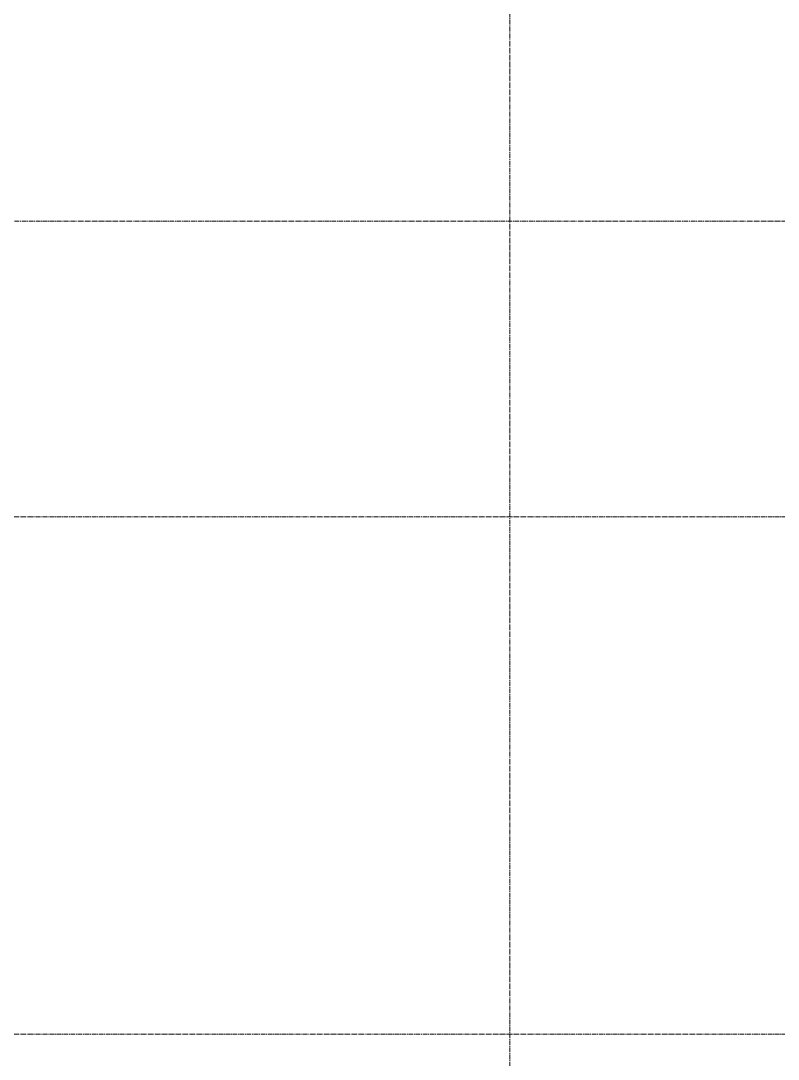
# Model space of a CAD drawing. Header units: millimetres. Extents: x 538266 to 1167394, y 114608 to 637157.
# Drawn here: x 1048649 to 1051723, y 569567 to 573782 of the extents above; entities that cross this region are included whole.
import ezdxf

# ---------------------------------------------------------------- set-up
doc = ezdxf.new("R2010")
doc.units = ezdxf.units.MM
doc.linetypes.add('CENTER2', pattern=[28.575, 19.05, -3.175, 3.175, -3.175])
doc.layers.add('РД_Оси_100', color=7, linetype='Continuous', lineweight=0, true_color=0x525252)
doc.layers.add('ФВ-5', color=7, linetype='Continuous')

# ---------------------------------------------------------------- blocks, each defined once
blk = doc.blocks.new('СОШ_2200_АР_ОСИ_М100_28.05.24')
at = {"layer": 'РД_Оси_100', "color": 251, "linetype": 'CENTER2', "true_color": 0x636466}
for p, q in [((4200, -6155), (4200, 139938.679)), ((119910, 76200), (-5954.958, 76200)), ((-5954.958, 75000), (119910, 75000)), ((-5954.958, 72900), (95715.503, 72900))]:
    blk.add_line(p, q, dxfattribs=at)

msp = doc.modelspace()

# ---------------------------------------------------------------- hatches: boundary and pattern name
at = {"layer": 'ФВ-5'}
h = msp.add_hatch(dxfattribs=at)
h.set_pattern_fill('ANSI31', color=3, scale=300)
h.paths.add_polyline_path([(1091868.7, 587368.7), (1091833.6, 587368.7), (1091833.6, 587418.7), (1090314.2, 587418.7), (1090314.2, 587418.7), (1090313.6, 587418.7), (1086283.6, 587418.7), (1085783.6, 587418.7), (1085503.6, 587418.7), (1081753.6, 587418.5), (1081750.5, 587418.5), (1080283.6, 587418.7), (1079783.6, 587418.7), (1079783.6, 587568.7), (1075033.6, 587568.7), (1075033.6, 587568.7), (1074833.6, 587568.7), (1070833.6, 587568.7), (1070833.6, 587318.7), (1070333.6, 587318.7), (1070333.6, 587318.7), (1070490.6, 587318.8), (1070833.6, 587661.7), (1070833.6, 587768.7), (1070828.3, 587768.7), (1070833.6, 587774), (1070833.6, 587818.7), (1070766.1, 587818.7), (1070333.6, 587386.2), (1070333.6, 587318.7), (1070378.3, 587318.7), (1070378.3, 587318.8), (1070333.6, 587318.7), (1070333.6, 587768.7), (1064991.2, 587768.7), (1064983.6, 587761.2), (1064983.6, 587536.7), (1064983.6, 587536.7), (1064983.6, 587318.7), (1064483.6, 587318.7), (1064483.6, 587568.7), (1059290.8, 587568.7), (1059283.6, 587561.6), (1059283.6, 587318.7), (1058783.6, 587318.7), (1058783.6, 587568.7), (1052983.6, 587568.7), (1052983.6, 587318.9), (1052983.6, 587318.7), (1052483.6, 587318.7), (1052483.6, 587568.7), (1052283.6, 587568.7), (1052283.6, 587568.7), (1051179.6, 587568.7), (1050733.6, 587568.7), (1048403.6, 587568.7), (1048403.6, 587248.7), (1046833.6, 587248.7), (1046833.6, 585468.7), (1052533.6, 585468.7), (1052533.6, 585468.7), (1052933.6, 585468.7), (1058833.6, 585468.7), (1058833.6, 585468.7), (1059233.6, 585468.7), (1059233.6, 585068.7), (1059133.6, 585068.7), (1059133.6, 583828.7), (1059133.6, 579348.7), (1059133.6, 579168.7), (1059233.6, 579168.7), (1059233.6, 578768.7), (1058933.6, 578768.7), (1058933.6, 573168.7), (1059133.6, 573168.7), (1059233.6, 573168.7), (1059233.6, 572768.7), (1059133.6, 572768.7), (1059133.6, 567513.7), (1060053.6, 567513.7), (1060053.6, 567393.7), (1060053.6, 567048.7), (1060053.6, 565743.7), (1060544.6, 565743.7), (1060544.6, 565760.4), (1060964.2, 565760.4), (1063218.7, 565757.5), (1063218.7, 565785.7), (1063638.4, 565785.7), (1063638.4, 565743.7), (1064533.6, 565743.7), (1064533.6, 565743.7), (1064933.6, 565743.7), (1064933.6, 565743.7), (1070433.6, 565743.7), (1070433.6, 565743.7), (1070833.6, 565743.7), (1073833.6, 565743.7), (1073833.6, 565843.7), (1073933.6, 565843.7), (1073933.6, 568248.7), (1071613.6, 568248.7), (1071613.6, 570168.7), (1071613.6, 573588.7), (1073213.6, 573588.7), (1073213.6, 575468.7), (1073213.6, 577188.7), (1073933.6, 577188.7), (1073933.6, 579718.7), (1073833.6, 579718.7), (1073833.6, 580218.7), (1073933.6, 580218.7), (1073933.6, 581663.5), (1074133.6, 581663.5), (1074133.6, 580218.7), (1074233.6, 580218.7), (1074233.6, 580968.7), (1075893.6, 580968.7), (1075893.6, 580368.7), (1090173.6, 580368.7), (1090173.6, 580968.7), (1091833.6, 580968.7), (1091833.6, 580218.7), (1091923.6, 580218.7), (1091923.6, 583768.7), (1091833.6, 583768.7), (1091833.6, 583968.7), (1088483.6, 583968.7), (1087785.3, 583968.7, -0.384338), (1088054.4, 583670.3, -1), (1087454.4, 583670.3, -0.384338), (1087723.5, 583968.7), (1086883.6, 583968.7), (1086283.6, 583968.7), (1086283.6, 583718.7), (1085953.6, 583718.7), (1085953.6, 581498.7), (1085033.6, 581498.7), (1082159.9, 581484.4, -0.414214), (1082459.9, 581184.4, -1), (1081859.9, 581184.4, -0.414214), (1082159.9, 581484.4), (1081033.6, 581498.7), (1080113.6, 581498.7), (1080113.6, 582418.7), (1080113.6, 583518.7), (1080113.6, 583718.7), (1079783.6, 583718.7), (1079783.6, 583968.7), (1076653.6, 583968.7), (1076653.6, 583248.7), (1074133.6, 583248.7), (1074133.6, 583193.5), (1073933.6, 583193.5), (1073933.6, 583768.7), (1073833.6, 583768.7), (1070833.6, 583768.7), (1070433.6, 583768.7), (1070433.6, 583888.7), (1069153.8, 583888.7), (1066944.5, 583888.7), (1064933.6, 583888.7), (1064933.6, 583768.7), (1064533.6, 583768.7), (1064533.6, 580168.7), (1064933.6, 580168.7), (1064933.6, 579768.7), (1064533.6, 579768.7), (1064533.6, 580168.7), (1064533.6, 583768.7), (1064533.6, 583768.7), (1060605.4, 583768.7), (1060605.4, 583918.7), (1064533.6, 583918.7), (1064533.6, 584168.7), (1064933.6, 584168.7), (1070433.6, 584168.7), (1070433.6, 584168.7), (1070833.6, 584168.7), (1070833.6, 583918.7), (1073705.6, 583918.7), (1073825.8, 583918.7), (1073831.1, 583924.1), (1073833.6, 584168.7), (1074233.6, 584168.7), (1076533.6, 584168.7), (1079783.6, 584168.7), (1079783.6, 584218.7), (1080283.6, 584218.7), (1080283.6, 584168.7), (1085783.6, 584168.7), (1085783.6, 584218.7), (1086283.6, 584218.7), (1086283.6, 584168.7), (1086883.6, 584168.7), (1088483.6, 584168.7), (1091833.6, 584168.7), (1091923.6, 584168.7)])
h.paths.add_polyline_path([(1060053.6, 582648.7), (1059058.6, 582648.7), (1059058.6, 585428.3), (1060053.6, 585428.3)], flags=16)
h.paths.add_polyline_path([(1060053.6, 573908.7), (1059133.6, 573908.7), (1059133.6, 575048.7), (1060053.6, 575048.7)], flags=16)
h.paths.add_polyline_path([(1066053.6, 582748.7), (1070833.6, 582748.7), (1070833.6, 583888.7), (1066053.6, 583888.7)], flags=16)
h.paths.add_polyline_path([(1064533.6, 583768.7), (1066053.6, 583768.7), (1066053.6, 581648.7), (1064533.6, 581648.7)], flags=17)

# ---------------------------------------------------------------- block references
at = {"layer": 'РД_Оси_100', "lineweight": 25}
msp.add_blockref('СОШ_2200_АР_ОСИ_М100_28.05.24', (1046433.6, 496768.7), dxfattribs=at)

doc.saveas('drawing.dxf')
